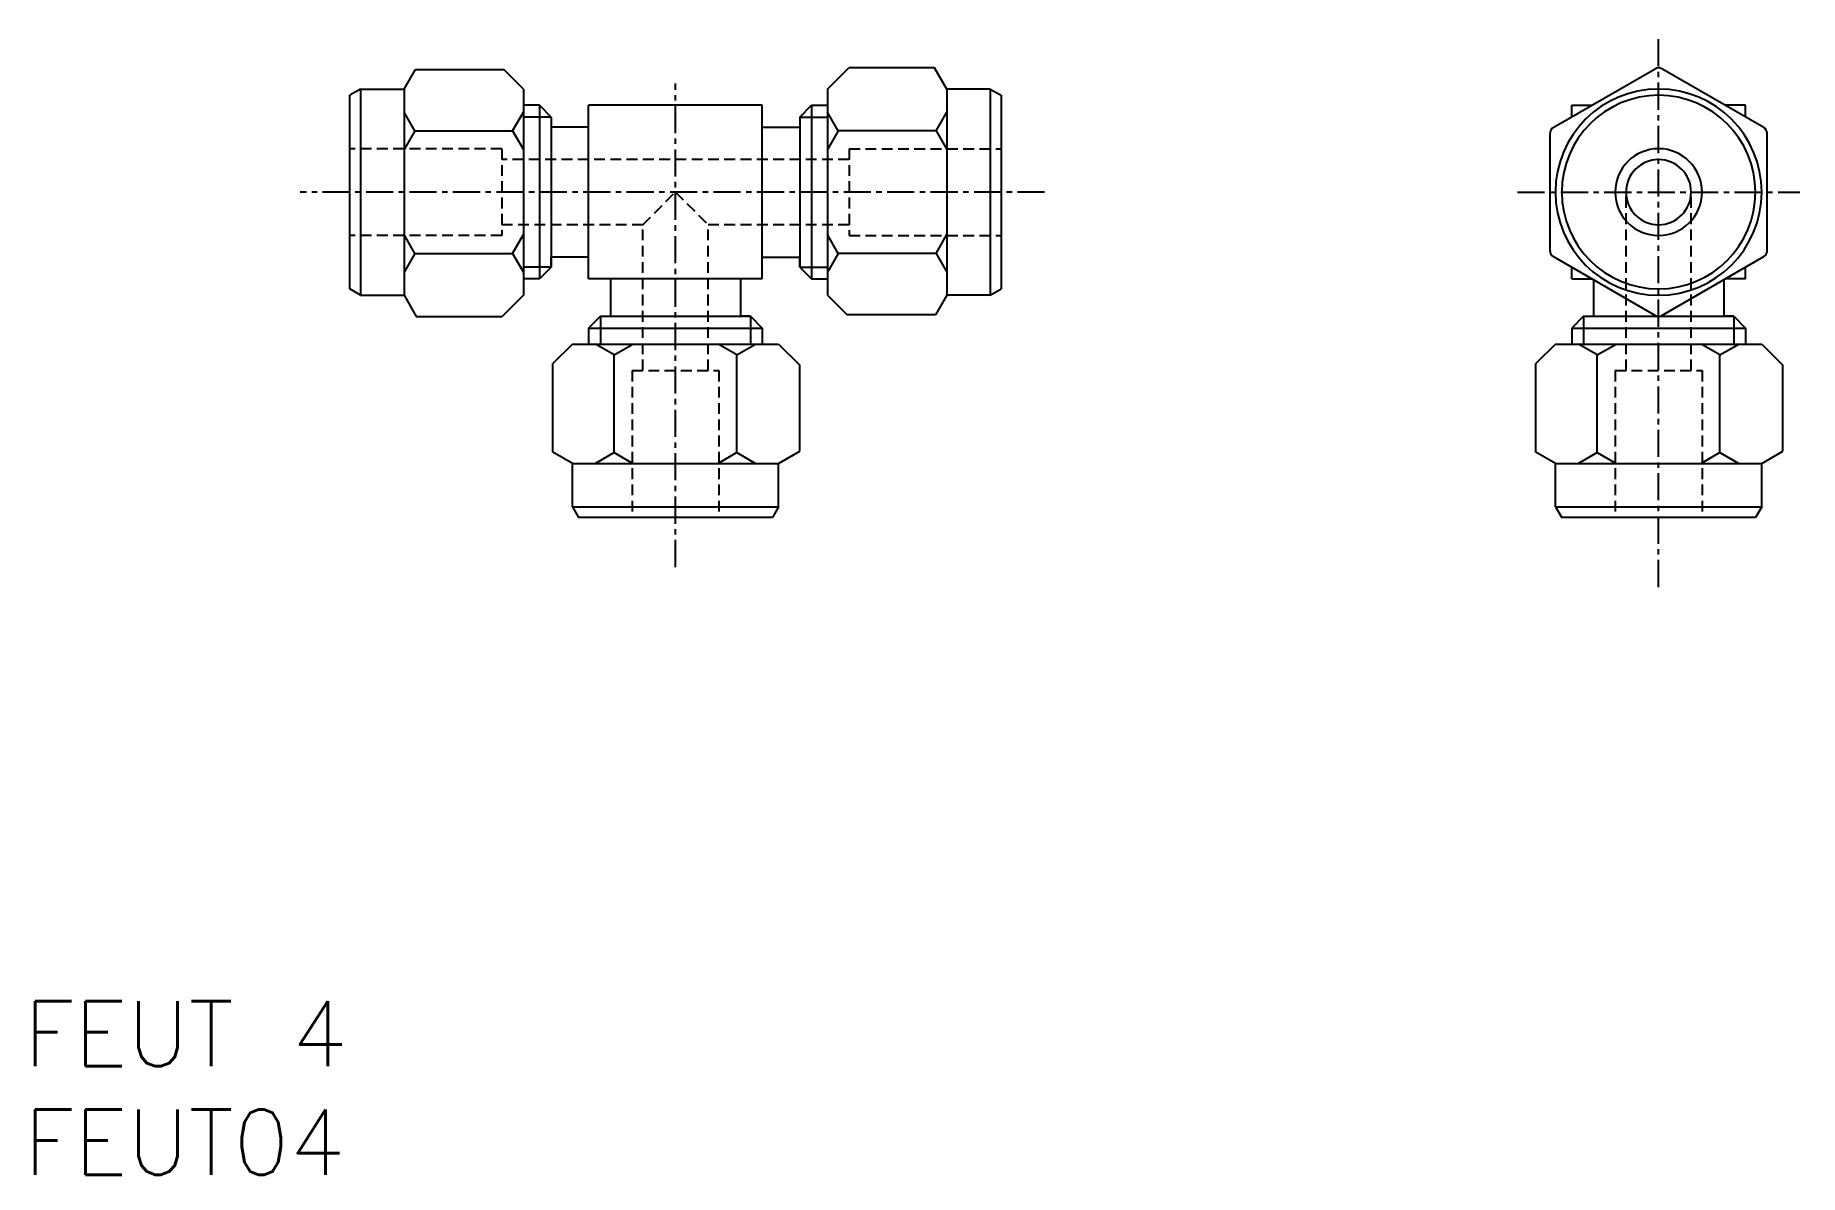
# Model space of a CAD drawing. Extents: x 0.5 to 81.8, y 0 to 52.5.
import ezdxf

# ---------------------------------------------------------------- set-up
doc = ezdxf.new("R2010")
doc.units = 0
doc.linetypes.add('CENTER', pattern=[2, 1.25, -0.25, 0.25, -0.25])
doc.linetypes.add('DASHED', pattern=[0.75, 0.5, -0.25])
doc.layers.get('0').update_dxf_attribs({"linetype": 'CONTINUOUS'})
doc.layers.add('CENTER', color=1, linetype='CENTER')
doc.styles.get("Standard").update_dxf_attribs({"font": 'txt.shx'})

# ---------------------------------------------------------------- blocks, each defined once
blk = doc.blocks.new('*U9')
at = {"color": 7, "linetype": 'CONTINUOUS'}
blk.add_text('FEUT04', height=3, dxfattribs=at).set_placement((0, 0))
blk = doc.blocks.new('*U10')
at = {"color": 7, "linetype": 'CONTINUOUS'}
blk.add_text('FEUT 4', height=3, dxfattribs=at).set_placement((0, 5))

msp = doc.modelspace()

# ---------------------------------------------------------------- linework, layer by layer
at = {"color": 7, "linetype": 'CONTINUOUS'}
for p, q in [((17.5, 50.03), (18.02, 50.93)), ((18.02, 50.93), (22.1, 50.93)), ((23, 50.03), (22.1, 50.93)), ((37, 50.03), (37.977, 51.007)), ((41.936, 51.007), (37.977, 51.007)), ((42.5, 50.03), (41.936, 51.007)), ((70.43, 48.253), (75.13, 50.967)), ((80.13, 48.253), (75.43, 50.967)), ((15.5, 50.03), (15, 49.741)), ((15, 40.818), (15, 49.741)), ((15.5, 50.03), (15.5, 40.53)), ((15.5, 50.03), (17.5, 50.03)), ((17.5, 50.03), (17.5, 40.53)), ((23, 50.03), (23, 40.53)), ((37, 50.03), (37, 40.53)), ((42.5, 50.03), (42.5, 40.53)), ((44.5, 50.03), (42.5, 50.03)), ((44.5, 50.03), (44.5, 40.53)), ((44.5, 50.03), (45, 49.741)), ((45, 49.741), (45, 40.818)), ((18, 48.105), (17.5, 48.971)), ((22.5, 48.105), (23, 48.971)), ((23.738, 49.28), (23, 49.28)), ((23.738, 49.28), (23.738, 41.28)), ((24.28, 48.738), (23.738, 49.28)), ((34, 49.28), (26, 49.28)), ((26, 41.28), (26, 49.28)), ((34, 41.28), (34, 49.28)), ((35.72, 48.738), (36.262, 49.28)), ((36.262, 49.28), (36.262, 41.28)), ((36.262, 49.28), (37, 49.28)), ((37.5, 48.105), (37, 48.971)), ((42, 48.105), (42.5, 48.971)), ((71.28, 48.744), (71.28, 49.28)), ((71.28, 49.28), (72.208, 49.28)), ((79.28, 49.28), (78.352, 49.28)), ((79.28, 48.744), (79.28, 49.28)), ((18, 48.105), (17.5, 47.239)), ((18, 48.105), (22.5, 48.105)), ((22.5, 48.105), (23, 47.239)), ((24.28, 48.738), (24.28, 48.28)), ((24.28, 48.28), (24.28, 41.821)), ((26, 48.28), (24.28, 48.28)), ((34, 48.28), (35.72, 48.28)), ((35.72, 48.738), (35.72, 48.28)), ((35.72, 48.28), (35.72, 41.821)), ((37.5, 48.105), (37, 47.239)), ((42, 48.105), (37.5, 48.105)), ((42, 48.105), (42.5, 47.239)), ((70.28, 42.566), (70.28, 47.993)), ((80.28, 42.566), (80.28, 47.993)), ((18, 42.455), (17.5, 43.321)), ((22.5, 42.455), (23, 43.321)), ((37.5, 42.455), (37, 43.321)), ((42, 42.455), (42.5, 43.321)), ((18, 42.455), (17.5, 41.589)), ((18, 42.455), (22.5, 42.455)), ((22.5, 42.455), (23, 41.589)), ((24.28, 41.821), (24.28, 42.28)), ((26, 42.28), (24.28, 42.28)), ((34, 42.28), (35.72, 42.28)), ((35.72, 41.821), (35.72, 42.28)), ((37.5, 42.455), (37, 41.589)), ((42, 42.455), (37.5, 42.455)), ((42, 42.455), (42.5, 41.589)), ((75.13, 39.593), (70.43, 42.306)), ((75.43, 39.593), (80.13, 42.306)), ((24.28, 41.821), (23.738, 41.28)), ((35.72, 41.821), (36.262, 41.28)), ((71.28, 41.28), (71.28, 41.816)), ((79.28, 41.28), (79.28, 41.816)), ((15.5, 40.53), (15, 40.818)), ((23.738, 41.28), (23, 41.28)), ((34, 41.28), (26, 41.28)), ((27, 41.28), (27, 39.56)), ((33, 41.28), (33, 39.56)), ((36.262, 41.28), (37, 41.28)), ((44.5, 40.53), (45, 40.818)), ((71.28, 41.28), (72.208, 41.28)), ((72.28, 41.28), (72.28, 39.56)), ((78.28, 41.238), (78.28, 39.56)), ((79.28, 41.28), (78.352, 41.28)), ((15.5, 40.53), (17.5, 40.53)), ((17.5, 40.53), (18.064, 39.553)), ((23, 40.53), (22.023, 39.553)), ((37, 40.53), (37.9, 39.63)), ((42.5, 40.53), (41.98, 39.63)), ((44.5, 40.53), (42.5, 40.53)), ((18.064, 39.553), (22.023, 39.553)), ((26.542, 39.56), (26, 39.018)), ((26, 39.018), (34, 39.018)), ((26, 39.018), (26, 38.28)), ((26.542, 39.56), (27, 39.56)), ((27, 39.56), (33.459, 39.56)), ((33.459, 39.56), (33, 39.56)), ((33.459, 39.56), (34, 39.018)), ((34, 39.018), (34, 38.28)), ((41.98, 39.63), (37.9, 39.63)), ((71.821, 39.56), (71.28, 39.018)), ((71.28, 39.018), (71.28, 38.28)), ((71.28, 39.018), (79.28, 39.018)), ((71.821, 39.56), (72.28, 39.56)), ((72.28, 39.56), (75.216, 39.56)), ((75.344, 39.56), (78.738, 39.56)), ((78.738, 39.56), (78.28, 39.56)), ((78.738, 39.56), (79.28, 39.018)), ((79.28, 39.018), (79.28, 38.28)), ((25.25, 38.28), (24.35, 37.38)), ((25.25, 38.28), (34.75, 38.28)), ((27.175, 37.78), (26.309, 38.28)), ((27.175, 37.78), (28.041, 38.28)), ((32.825, 37.78), (31.959, 38.28)), ((32.825, 37.78), (33.691, 38.28)), ((34.75, 38.28), (35.727, 37.303)), ((70.53, 38.28), (69.63, 37.38)), ((70.53, 38.28), (80.03, 38.28)), ((72.455, 37.78), (71.589, 38.28)), ((72.455, 37.78), (73.321, 38.28)), ((78.105, 37.78), (77.239, 38.28)), ((78.105, 37.78), (78.971, 38.28)), ((80.03, 38.28), (81.007, 37.303)), ((27.175, 33.28), (27.175, 37.78)), ((32.825, 33.28), (32.825, 37.78)), ((72.455, 33.28), (72.455, 37.78)), ((78.105, 33.28), (78.105, 37.78)), ((24.35, 33.299), (24.35, 37.38)), ((35.727, 33.344), (35.727, 37.303)), ((69.63, 33.299), (69.63, 37.38)), ((81.007, 33.344), (81.007, 37.303)), ((34.75, 32.78), (35.727, 33.344)), ((80.03, 32.78), (81.007, 33.344)), ((25.25, 32.78), (24.35, 33.299)), ((25.25, 32.78), (34.75, 32.78)), ((25.25, 30.78), (25.25, 32.78)), ((27.175, 33.28), (26.309, 32.78)), ((27.175, 33.28), (28.041, 32.78)), ((32.825, 33.28), (31.959, 32.78)), ((32.825, 33.28), (33.691, 32.78)), ((34.75, 30.78), (34.75, 32.78)), ((70.53, 32.78), (69.63, 33.299)), ((70.53, 30.78), (70.53, 32.78)), ((70.53, 32.78), (80.03, 32.78)), ((72.455, 33.28), (71.589, 32.78)), ((72.455, 33.28), (73.321, 32.78)), ((78.105, 33.28), (77.239, 32.78)), ((78.105, 33.28), (78.971, 32.78)), ((80.03, 30.78), (80.03, 32.78)), ((25.25, 30.78), (34.75, 30.78)), ((25.25, 30.78), (25.539, 30.28)), ((34.461, 30.28), (25.539, 30.28)), ((34.75, 30.78), (34.461, 30.28)), ((70.53, 30.78), (70.818, 30.28)), ((70.53, 30.78), (80.03, 30.78)), ((79.741, 30.28), (70.818, 30.28)), ((80.03, 30.78), (79.741, 30.28))]:
    msp.add_line(p, q, dxfattribs=at)
at = {"color": 3, "linetype": 'CONTINUOUS'}
for p, q in [((24.28, 48.738), (23, 48.738)), ((35.72, 48.738), (37, 48.738)), ((24.28, 41.821), (23, 41.821)), ((35.72, 41.821), (37, 41.821)), ((26.542, 39.56), (26.542, 38.28)), ((33.459, 39.56), (33.459, 38.28)), ((71.821, 39.56), (71.821, 38.28)), ((78.738, 39.56), (78.738, 38.28))]:
    msp.add_line(p, q, dxfattribs=at)
at = {"color": 3, "linetype": 'DASHED'}
for p, q in [((22, 47.28), (15, 47.28)), ((22, 47.28), (22, 43.28)), ((38, 47.28), (45, 47.28)), ((38, 47.28), (38, 43.28)), ((38, 46.78), (22, 46.78)), ((28.5, 43.78), (30, 45.28)), ((30, 45.28), (31.5, 43.78)), ((73.78, 37.06), (73.78, 45.28)), ((76.78, 37.06), (76.78, 45.28)), ((22, 43.28), (15, 43.28)), ((28.5, 43.78), (22, 43.78)), ((28.5, 37.06), (28.5, 43.78)), ((38, 43.78), (31.5, 43.78)), ((31.5, 37.06), (31.5, 43.78)), ((38, 43.28), (45, 43.28)), ((28, 37.06), (32, 37.06)), ((28, 37.06), (28, 30.28)), ((32, 37.06), (32, 30.28)), ((73.28, 37.06), (77.28, 37.06)), ((73.28, 37.06), (73.28, 30.28)), ((77.28, 37.06), (77.28, 30.28))]:
    msp.add_line(p, q, dxfattribs=at)
at = {"color": 7, "linetype": 'CONTINUOUS'}
for centre, radius, start, end in [((75.28, 50.707), 0.3, 90, 120), ((75.28, 50.707), 0.3, 60, 90), ((75.28, 45.28), 4.75, 90, 270), ((75.28, 45.28), 4.461, 90, 270), ((75.28, 45.28), 4.75, 270, 90), ((75.28, 45.28), 4.461, 270, 90), ((70.58, 47.993), 0.3, 120, 180), ((79.98, 47.993), 0.3, 0, 60), ((75.28, 45.28), 2, 90, 270), ((75.28, 45.28), 2, 270, 90), ((75.28, 45.28), 1.5, 90, 270), ((75.28, 45.28), 1.5, 270, 90), ((70.58, 42.566), 0.3, 180, 240), ((79.98, 42.566), 0.3, 300, 360), ((75.28, 39.853), 0.3, 240, 270), ((75.28, 39.853), 0.3, 270, 300)]:
    msp.add_arc(centre, radius, start, end, dxfattribs=at)
at = {"layer": 'CENTER', "color": 1, "linetype": 'CENTER'}
for p, q in [((75.28, 27.078), (75.28, 52.508)), ((30, 28), (30, 50.28)), ((47, 45.28), (12.72, 45.28)), ((68.78, 45.28), (81.78, 45.28))]:
    msp.add_line(p, q, dxfattribs=at)

# ---------------------------------------------------------------- block references
at = {"color": 7, "linetype": 'CONTINUOUS'}
for name in ['*U10', '*U9']:
    msp.add_blockref(name, (0, 0), dxfattribs=at)

doc.saveas('drawing.dxf')
